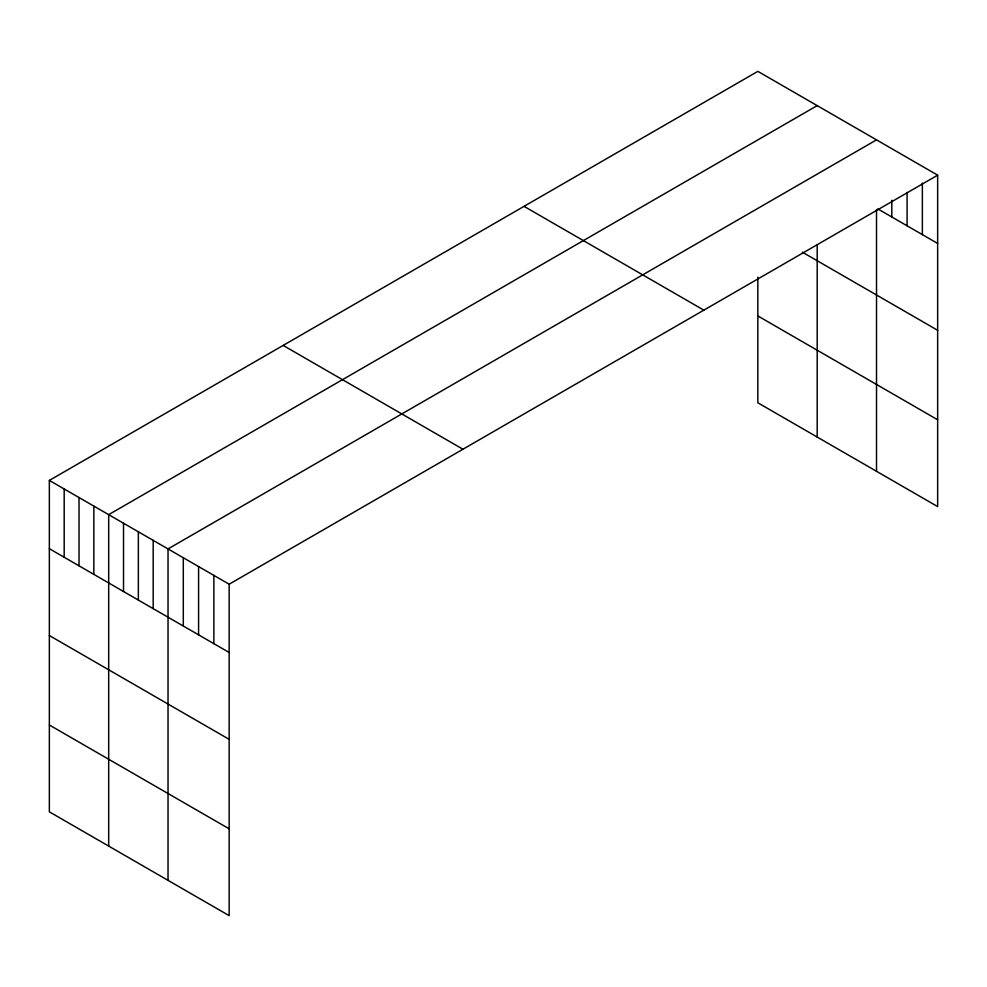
<?xml version="1.0" encoding="UTF-8"?>
<svg xmlns="http://www.w3.org/2000/svg" width="987" height="987" viewBox="0 0 987 987"><rect width="100%" height="100%" fill="white"/><g stroke="black" fill="none" stroke-linecap="round" stroke-linejoin="round"><path stroke-width="1.48" d="M49.35 480.41L229.157 584.218L229.157 915.64L49.35 811.832L49.35 480.41L757.843 71.36L937.65 175.168L937.65 506.59L757.843 402.782L757.843 277.174M817.187 105.621L108.681 514.659L108.681 846.093M876.518 139.87L168.024 548.92L168.024 880.342M229.157 584.218L937.65 175.168M877.788 208.886L937.65 243.444M802.345 252.166L937.65 330.287M757.843 315.951L937.65 419.759M524.048 206.345L703.842 310.152M283.158 345.425L462.952 449.233M49.35 548.686L229.157 652.493M49.35 635.529L229.157 739.337M49.35 725.001L229.157 828.809M922.364 183.039L922.364 234.622M907.09 192.416L907.09 225.801M891.804 200.287L891.804 216.98M876.518 209.602L876.518 471.292M817.187 244.813L817.187 437.044M213.871 575.396L213.871 643.672M198.584 566.563L198.584 634.851M183.298 557.741L183.298 626.029M153.182 540.358L153.182 608.634M138.353 531.796L138.353 600.071M123.523 523.233L123.523 591.509M93.851 506.097L93.851 574.385M79.022 497.534L79.022 565.822M64.18 488.972L64.18 557.248"/></g></svg>
